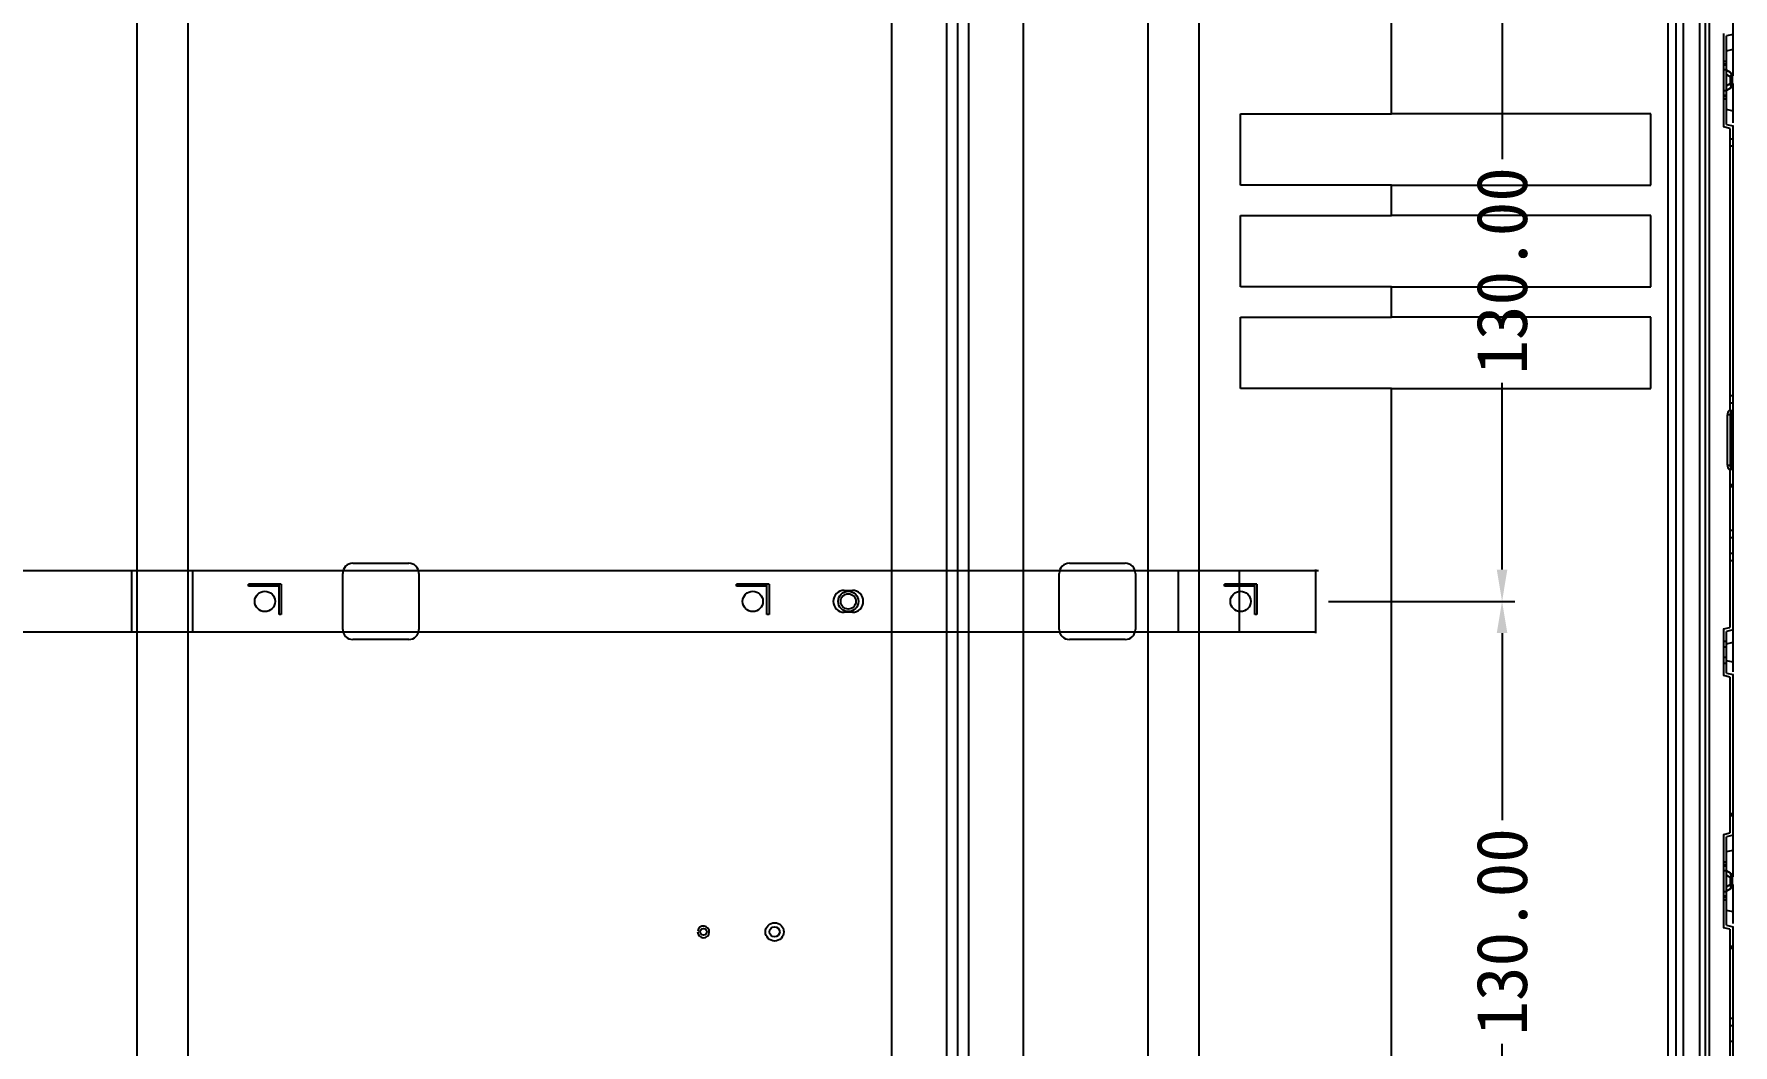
# Model space of a CAD drawing. Header units: millimetres. Extents: x 7835 to 8931, y -815 to 22.
# Drawn here: x 8597 to 8931.4, y -485 to -286.1 of the extents above; entities that cross this region are included whole.
import ezdxf

# ---------------------------------------------------------------- set-up
doc = ezdxf.new("R2010")
doc.units = ezdxf.units.MM
doc.header["$LTSCALE"] = 46.255
doc.header["$PDMODE"] = 3
doc.header["$PDSIZE"] = 0.3125
doc.layers.get('0').update_dxf_attribs({"linetype": 'CONTINUOUS'})
doc.layers.get('Defpoints').update_dxf_attribs({"linetype": 'CONTINUOUS'})
doc.styles.get("Standard").update_dxf_attribs({"font": 'simfang.ttf'})
doc.dimstyles.new('001', dxfattribs={"dimscale": 2.5, "dimtxt": 4, "dimasz": 2.5, "dimexe": 1, "dimexo": 1, "dimgap": 0.5, "dimtad": 0, "dimzin": 0, "dimdsep": 46, "dimtxsty": 'Standard', "dimcen": 0, "dimclrd": 2, "dimclre": 2, "dimclrt": 5, "dimadec": 0, "dimazin": 0, "dimtp": 0.01, "dimtm": 0.01, "dimtfac": 1, "dimtofl": 0, "dimtmove": 0, "dimatfit": 3, "dimldrblk": 'CLOSED', "dimfxl": 1, "dimtolj": 1, "dimtzin": 0, "dimarcsym": 0})

# ---------------------------------------------------------------- blocks, each defined once
blk = doc.blocks.new('02')
at = {"color": 1}
for p, q in [((8139.28, -125.82), (8139.28, -539.62)), ((8149.28, -125.82), (8149.28, -539.62))]:
    blk.add_line(p, q, dxfattribs=at)
blk = doc.blocks.new('00')
at = {"color": 1}
for p, q in [((7940.31, -125.82), (7940.31, -539.62)), ((7950.31, -125.82), (7950.31, -539.62))]:
    blk.add_line(p, q, dxfattribs=at)
blk = doc.blocks.new('A$C61f20c2e')
at = {"color": 3, "linetype": 'Continuous'}
for p, q in [((932.5, 13.5), (473.5, 13.5)), ((699, 1.5), (699, 13.5)), ((711, 1.5), (711, 13.5)), ((742.5, 15), (753.5, 15)), ((883.5, 15), (894.5, 15)), ((905, 1.5), (905, 13.5)), ((917, 1.5), (917, 13.5)), ((932, 1.25), (932, 13.75)), ((740.5, 2), (740.5, 13)), ((755.5, 13), (755.5, 2)), ((881.5, 2), (881.5, 13)), ((896.5, 13), (896.5, 2)), ((839.2, 9.65), (840.8, 9.65)), ((840.8, 5.35), (839.2, 5.35)), ((473.5, 1.5), (932, 1.5)), ((753.5, 0), (742.5, 0)), ((894.5, 0), (883.5, 0))]:
    blk.add_line(p, q, dxfattribs=at)
for centre, radius, start, end in [((742.5, 13), 2, 90, 180), ((753.5, 13), 2, 0, 90), ((883.5, 13), 2, 90, 180), ((894.5, 13), 2, 0, 90), ((839.2, 7.5), 2.15, 90, 270), ((840.8, 7.5), 2.15, 270, 90), ((742.5, 2), 2, 180, 270), ((753.5, 2), 2, 270, 0), ((883.5, 2), 2, 180, 270), ((894.5, 2), 2, 270, 0)]:
    blk.add_arc(centre, radius, start, end, dxfattribs=at)
blk = doc.blocks.new('*D436')
at = {"color": 2, "lineweight": -2, "transparency": 16777216}
for p, q in [((8851.78, -267.72), (8888.43, -267.72)), ((8885.93, -273.97), (8885.93, -310.73)), ((8885.93, -391.47), (8885.93, -354.71)), ((8851.78, -397.72), (8888.43, -397.72))]:
    blk.add_line(p, q, dxfattribs=at)
at = {"color": 2, "transparency": 16777216}
for points in [[(8884.88, -273.97), (8886.97, -273.97), (8885.93, -267.72)], [(8884.88, -391.47), (8886.97, -391.47), (8885.93, -397.72)]]:
    blk.add_solid(points, dxfattribs=at)
at = {"layer": 'Defpoints', "color": 0, "transparency": 16777216}
for p in [(8849.28, -267.72), (8849.28, -397.72), (8885.93, -397.72)]:
    blk.add_point(p, dxfattribs=at)
at = {"color": 5, "transparency": 16777216, "insert": (8885.93, -332.72), "char_height": 10, "attachment_point": 5, "rotation": 90}
blk.add_mtext('\\A1;130.00', dxfattribs=at)
blk = doc.blocks.new('_CLOSED')
at = {"color": 0, "linetype": 'ByBlock'}
for p, q in [((0, 0), (-1, 0.167)), ((-1, 0.167), (-1, -0.167)), ((-1, -0.167), (0, 0)), ((-1, 0), (0, 0))]:
    blk.add_line(p, q, dxfattribs=at)
blk = doc.blocks.new('*D437')
at = {"color": 2, "lineweight": -2, "transparency": 16777216}
for p, q in [((8851.78, -397.72), (8888.43, -397.72)), ((8885.93, -403.97), (8885.93, -440.73)), ((8885.93, -521.47), (8885.93, -484.71)), ((8851.78, -527.72), (8888.43, -527.72))]:
    blk.add_line(p, q, dxfattribs=at)
at = {"color": 2, "transparency": 16777216}
for points in [[(8884.88, -403.97), (8886.97, -403.97), (8885.93, -397.72)], [(8884.88, -521.47), (8886.97, -521.47), (8885.93, -527.72)]]:
    blk.add_solid(points, dxfattribs=at)
at = {"layer": 'Defpoints', "color": 0, "transparency": 16777216}
for p in [(8849.28, -397.72), (8849.28, -527.72), (8885.93, -527.72)]:
    blk.add_point(p, dxfattribs=at)
at = {"color": 5, "transparency": 16777216, "insert": (8885.93, -462.72), "char_height": 10, "attachment_point": 5, "rotation": 90}
blk.add_mtext('\\A1;130.00', dxfattribs=at)

msp = doc.modelspace()

# ---------------------------------------------------------------- linework, layer by layer
at = {"color": 7, "linetype": 'Continuous'}
for p, q in [((8924.842, -599.567), (8924.842, -28.178)), ((8925.915, -28.178), (8925.915, -599.567)), ((8926.754, -601.263), (8926.754, -27.339)), ((8864.192, -301.855), (8864.192, -32.828)), ((8920.22, -596.584), (8920.22, -33.97)), ((8921.536, -33.97), (8921.536, -596.584)), ((8918.532, -86.704), (8918.532, -598.537)), ((8765.851, -552.396), (8765.851, -183.42)), ((8776.577, -183.42), (8776.578, -552.396)), ((8778.754, -183.42), (8778.754, -552.396)), ((8780.984, -552.396), (8780.987, -183.42)), ((8791.699, -183.42), (8791.699, -552.375)), ((8931.375, -294.375), (8931.375, -234.12)), ((8929.475, -286.043), (8929.475, -304.397)), ((8931.375, -286.22), (8930.075, -286.52)), ((8930.075, -303.92), (8930.075, -286.52)), ((8930.075, -289.443), (8931.375, -289.143)), ((8929.475, -291.477), (8930.075, -291.477)), ((8930.075, -292.057), (8929.475, -292.057)), ((8929.475, -292.221), (8930.075, -292.221)), ((8930.075, -293.187), (8929.475, -293.187)), ((8930.875, -293.682), (8930.075, -293.22)), ((8930.075, -294.086), (8930.875, -294.548)), ((8929.475, -297.253), (8930.075, -297.253)), ((8930.875, -295.892), (8930.075, -296.354)), ((8930.875, -296.758), (8930.075, -297.22)), ((8931.275, -294.548), (8930.875, -294.548)), ((8930.875, -295.892), (8930.875, -294.548)), ((8930.875, -295.892), (8931.275, -295.892)), ((8931.275, -296.065), (8931.275, -294.375)), ((8931.375, -303.593), (8931.375, -295.892)), ((8930.075, -298.218), (8929.475, -298.218)), ((8929.475, -298.383), (8930.075, -298.383)), ((8930.075, -298.963), (8929.475, -298.963)), ((8834.471, -315.855), (8834.471, -301.855)), ((8834.473, -301.855), (8864.192, -301.855)), ((8915.175, -301.855), (8864.191, -301.855)), ((8915.175, -315.856), (8915.175, -301.855)), ((8931.375, -301.297), (8930.075, -300.997)), ((8930.075, -303.92), (8931.375, -304.22)), ((8931.375, -411.597), (8931.375, -304.22)), ((8930.775, -304.697), (8929.475, -304.397)), ((8930.775, -304.697), (8930.775, -360.22)), ((8930.775, -306.72), (8931.375, -306.72)), ((8931.375, -308.22), (8930.775, -308.22)), ((8864.191, -315.855), (8834.473, -315.855)), ((8864.191, -315.855), (8915.175, -315.856)), ((8864.191, -321.855), (8864.191, -315.855)), ((8834.471, -335.855), (8834.471, -321.855)), ((8834.473, -321.855), (8864.191, -321.855)), ((8915.175, -321.855), (8864.191, -321.855)), ((8915.175, -335.856), (8915.175, -321.855)), ((8864.191, -335.855), (8834.473, -335.855)), ((8864.191, -335.855), (8915.175, -335.856)), ((8864.191, -341.855), (8864.191, -335.855)), ((8834.471, -355.855), (8834.471, -341.855)), ((8834.473, -341.855), (8864.191, -341.855)), ((8915.175, -341.855), (8864.191, -341.855)), ((8915.175, -355.856), (8915.175, -341.855)), ((8864.191, -355.855), (8834.473, -355.855)), ((8864.191, -355.855), (8915.175, -355.856)), ((8864.191, -568.005), (8864.191, -355.855)), ((8930.775, -357.22), (8931.375, -357.22)), ((8930.862, -361.02), (8930.31, -361.02)), ((8930.31, -370.92), (8930.31, -361.02)), ((8931.375, -360.22), (8930.648, -360.22)), ((8931.375, -358.72), (8930.775, -358.72)), ((8930.862, -370.92), (8930.862, -361.02)), ((8931.23, -371.739), (8931.23, -360.2)), ((8930.31, -370.92), (8930.862, -370.92)), ((8930.648, -371.72), (8931.353, -371.72)), ((8930.775, -371.72), (8930.775, -402.843)), ((8930.775, -374.72), (8931.375, -374.72)), ((8931.375, -375.22), (8930.775, -375.22)), ((8930.775, -383.72), (8931.375, -383.72)), ((8931.375, -385.22), (8930.775, -385.22)), ((8930.775, -388.22), (8931.375, -388.22)), ((8931.375, -389.72), (8930.775, -389.72)), ((8645.675, -394.32), (8639.275, -394.32)), ((8639.275, -394.72), (8639.275, -394.32)), ((8645.275, -400.32), (8645.275, -394.32)), ((8645.675, -394.32), (8645.675, -400.32)), ((8741.675, -394.32), (8735.306, -394.32)), ((8735.306, -394.72), (8735.306, -394.32)), ((8741.275, -400.32), (8741.275, -394.32)), ((8741.675, -394.32), (8741.675, -400.32)), ((8837.675, -394.32), (8831.275, -394.32)), ((8831.275, -394.72), (8831.275, -394.32)), ((8837.275, -400.32), (8837.275, -394.32)), ((8837.675, -394.32), (8837.675, -400.32)), ((8645.275, -394.72), (8639.275, -394.72)), ((8741.275, -394.72), (8735.306, -394.72)), ((8837.275, -394.72), (8831.275, -394.72)), ((8645.675, -400.32), (8645.275, -400.32)), ((8741.675, -400.32), (8741.275, -400.32)), ((8837.675, -400.32), (8837.275, -400.32)), ((8929.475, -403.143), (8930.775, -402.843)), ((8929.475, -403.143), (8929.475, -412.297)), ((8931.375, -403.32), (8930.075, -403.62)), ((8930.075, -411.82), (8930.075, -403.62)), ((8929.475, -405.52), (8930.075, -405.52)), ((8930.075, -406.72), (8929.475, -406.72)), ((8930.075, -406.056), (8931.375, -405.756)), ((8929.475, -408.72), (8930.075, -408.72)), ((8930.075, -409.92), (8929.475, -409.92)), ((8931.375, -409.684), (8930.075, -409.384)), ((8930.775, -412.597), (8929.475, -412.297)), ((8930.075, -411.82), (8931.375, -412.12)), ((8930.775, -412.597), (8930.775, -443.243)), ((8931.375, -451.875), (8931.375, -412.12)), ((8930.775, -439.42), (8931.375, -439.42)), ((8931.375, -439.92), (8930.775, -439.92)), ((8929.475, -443.543), (8930.775, -443.243)), ((8929.475, -443.543), (8929.475, -461.897)), ((8931.375, -443.72), (8930.075, -444.02)), ((8930.075, -461.42), (8930.075, -444.02)), ((8930.075, -446.943), (8931.375, -446.643)), ((8929.475, -448.977), (8930.075, -448.977)), ((8930.075, -449.557), (8929.475, -449.557)), ((8929.475, -449.721), (8930.075, -449.721)), ((8930.075, -450.687), (8929.475, -450.687)), ((8930.875, -451.182), (8930.075, -450.72)), ((8930.075, -451.586), (8930.875, -452.048)), ((8930.875, -453.392), (8930.075, -453.854)), ((8930.875, -454.258), (8930.075, -454.72)), ((8931.275, -452.048), (8930.875, -452.048)), ((8930.875, -453.392), (8930.875, -452.048)), ((8930.875, -453.392), (8931.275, -453.392)), ((8931.275, -453.565), (8931.275, -451.875)), ((8931.375, -461.093), (8931.375, -453.392)), ((8929.475, -454.753), (8930.075, -454.753)), ((8930.075, -455.718), (8929.475, -455.718)), ((8929.475, -455.883), (8930.075, -455.883)), ((8930.075, -456.463), (8929.475, -456.463)), ((8931.375, -458.797), (8930.075, -458.497)), ((8930.775, -462.197), (8929.475, -461.897)), ((8930.075, -461.42), (8931.375, -461.72)), ((8930.775, -462.197), (8930.775, -495.42)), ((8931.375, -571.597), (8931.375, -461.72)), ((8930.775, -465.52), (8931.375, -465.52)), ((8931.375, -466.02), (8930.775, -466.02)), ((8930.775, -479.72), (8931.375, -479.72)), ((8931.375, -481.22), (8930.775, -481.22)), ((8930.775, -484.22), (8931.375, -484.22))]:
    msp.add_line(p, q, dxfattribs=at)
at = {"color": 7, "true_color": 0xffffff}
for centre in [(8642.475, -397.72), (8738.475, -397.72), (8834.475, -397.72)]:
    msp.add_circle(centre, 2, dxfattribs=at)
at = {"color": 7, "linetype": 'Continuous'}
for centre, radius in [((8757.275, -397.72), 2), ((8757.275, -397.72), 1.5), ((8742.775, -462.72), 1.8), ((8728.775, -462.72), 0.65), ((8742.775, -462.72), 1)]:
    msp.add_circle(centre, radius, dxfattribs=at)
for centre, radius, start, end in [((8930.475, -294.375), 0.8, 0, 60), ((8930.475, -296.065), 0.8, 300, 0), ((8930.475, -451.875), 0.8, 0, 60), ((8930.475, -453.565), 0.8, 300, 0), ((8728.775, -462.72), 1.15, 180, 171.52174)]:
    msp.add_arc(centre, radius, start, end, dxfattribs=at)
for points in [[(8930.969, -293.844), (8930.956, -293.783), (8930.929, -293.713), (8930.875, -293.682)], [(8930.94, -296.126), (8930.922, -296.047), (8930.9, -295.969), (8930.875, -295.892)], [(8930.969, -296.283), (8930.962, -296.231), (8930.952, -296.178), (8930.94, -296.126)], [(8930.361, -360.598), (8930.325, -360.735), (8930.31, -360.878), (8930.31, -361.02)], [(8931.022, -360.34), (8931.069, -360.271), (8931.147, -360.2), (8931.23, -360.2)], [(8930.908, -371.321), (8930.876, -371.19), (8930.862, -371.055), (8930.862, -370.92)], [(8930.479, -371.612), (8930.518, -371.666), (8930.581, -371.72), (8930.648, -371.72)], [(8930.969, -451.344), (8930.956, -451.283), (8930.929, -451.213), (8930.875, -451.182)], [(8930.94, -453.626), (8930.922, -453.547), (8930.9, -453.469), (8930.875, -453.392)], [(8930.969, -453.783), (8930.962, -453.731), (8930.952, -453.678), (8930.94, -453.626)]]:
    msp.add_open_spline(points, degree=3, dxfattribs=at)
for points, knots in [([(8930.875, -294.548), (8930.897, -294.481), (8930.961, -294.253), (8931.003, -294.008), (8930.969, -293.844)], [0, 0, 0, 0, 0.2959556, 1, 1, 1, 1]), ([(8930.875, -296.758), (8930.9, -296.744), (8931.01, -296.608), (8930.988, -296.42), (8930.969, -296.283)], [0, 0, 0, 0, 0.1680295, 1, 1, 1, 1]), ([(8930.648, -360.22), (8930.619, -360.22), (8930.455, -360.281), (8930.395, -360.467), (8930.361, -360.598)], [0, 0, 0, 0, 0.1787309, 1, 1, 1, 1]), ([(8930.862, -361.02), (8930.862, -360.953), (8930.876, -360.72), (8930.929, -360.479), (8931.022, -360.34)], [0, 0, 0, 0, 0.2855838, 1, 1, 1, 1]), ([(8930.31, -370.92), (8930.31, -370.989), (8930.325, -371.225), (8930.378, -371.474), (8930.479, -371.612)], [0, 0, 0, 0, 0.2876244, 1, 1, 1, 1]), ([(8931.23, -371.739), (8931.197, -371.739), (8931.014, -371.676), (8930.944, -371.467), (8930.908, -371.321)], [0, 0, 0, 0, 0.1793389, 1, 1, 1, 1]), ([(8930.875, -452.048), (8930.897, -451.981), (8930.961, -451.753), (8931.003, -451.508), (8930.969, -451.344)], [0, 0, 0, 0, 0.2959556, 1, 1, 1, 1]), ([(8930.875, -454.258), (8930.9, -454.244), (8931.01, -454.108), (8930.988, -453.92), (8930.969, -453.783)], [0, 0, 0, 0, 0.1680295, 1, 1, 1, 1])]:
    msp.add_open_spline(points, degree=3, knots=knots, dxfattribs=at)

# ---------------------------------------------------------------- block references
at = {"color": 2}
for name, p in [('02', (478, 0)), ('A$C61f20c2e', (7917.275, -405.22))]:
    msp.add_blockref(name, p, dxfattribs=at)
at = {"color": 2, "xscale": -1}
msp.add_blockref('00', (16766.551, 0), dxfattribs=at)

# ---------------------------------------------------------------- dimensions: what is measured, and where the dimension line sits
at = {"color": 2}
for base, p1, p2, picture, middle in [((8885.927, -397.72), (8849.275, -267.72), (8849.275, -397.72), '*D436', (8885.927, -332.72)), ((8885.927, -527.72), (8849.275, -397.72), (8849.275, -527.72), '*D437', (8885.927, -462.72))]:
    dim = msp.add_linear_dim(base=base, p1=p1, p2=p2, angle=90, dimstyle='001', override={"dimtmove": 1}, dxfattribs=at)
    dim.commit()
    dim.dimension.update_dxf_attribs({"geometry": picture, "text_midpoint": middle})

doc.saveas('drawing.dxf')
